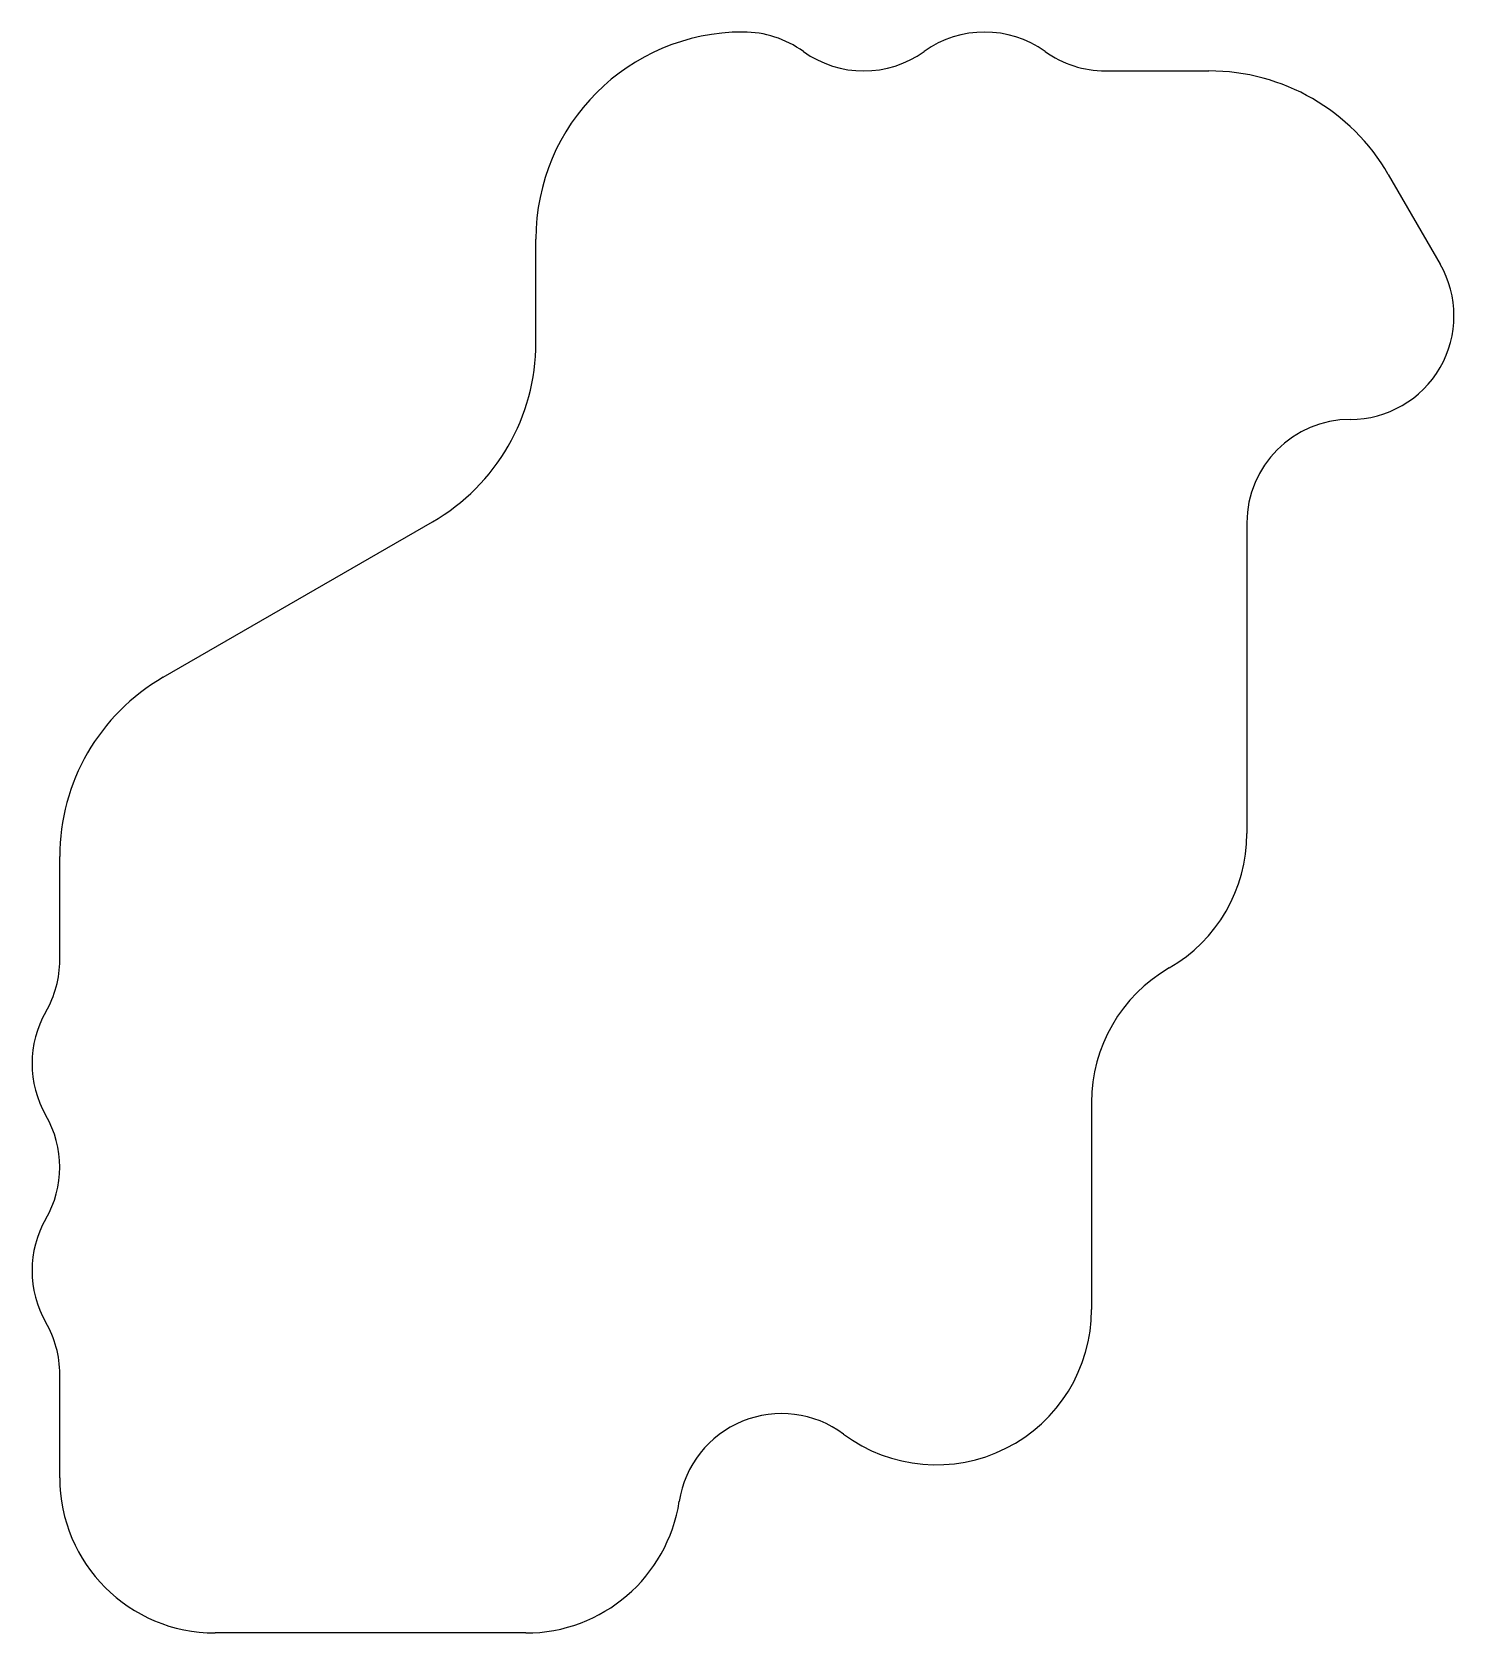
# Model space of a CAD drawing. Extents: x 5.75 to 11.15, y 1.25 to 7.34.
import ezdxf

# ---------------------------------------------------------------- set-up
doc = ezdxf.new("R2010")
doc.units = 0
doc.header["$LTSCALE"] = 0.5
doc.header["$MEASUREMENT"] = 0
doc.layers.add('MODELSKETCH_VISIBLE', color=7, linetype='CONTINUOUS')

msp = doc.modelspace()

# ---------------------------------------------------------------- linework, layer by layer
at = {"layer": 'MODELSKETCH_VISIBLE'}
for p, q in [((9.8272, 7.1882), (10.2209, 7.1882)), ((10.9028, 6.7945), (11.0997, 6.4535)), ((7.6618, 6.1549), (7.6618, 6.5486)), ((6.2453, 4.8825), (7.2681, 5.473)), ((10.365, 5.4693), (10.365, 4.2882)), ((5.8516, 3.8069), (5.8516, 4.2006)), ((9.7744, 3.2653), (9.7744, 2.4779)), ((5.8516, 1.8384), (5.8516, 2.2321)), ((7.6232, 1.2478), (6.4421, 1.2478))]:
    msp.add_line(p, q, dxfattribs=at)
for centre, radius, start, end in [((8.4492, 6.5486), 0.7874, 90, 180), ((8.4492, 6.9423), 0.3937, 54.31467, 90), ((9.3679, 6.9423), 0.3937, 54.31467, 125.68533), ((8.9086, 7.5819), 0.3937, 234.31467, 305.68533), ((9.8272, 7.5819), 0.3937, 234.31467, 270), ((10.2209, 6.4008), 0.7874, 30, 90), ((10.7587, 6.2567), 0.3937, 270, 30), ((6.8744, 6.1549), 0.7874, 300, 0), ((10.7587, 5.4693), 0.3937, 90, 180), ((6.639, 4.2006), 0.7874, 120, 180), ((9.7744, 4.2882), 0.5906, 300, 0), ((5.4579, 3.8069), 0.3937, 330, 0), ((10.365, 3.2653), 0.5906, 120, 180), ((6.1398, 3.4132), 0.3937, 150, 210), ((5.4579, 3.0195), 0.3937, 330, 30), ((6.1398, 2.6258), 0.3937, 150, 210), ((9.1839, 2.4779), 0.5906, 233.3235, 0), ((5.4579, 2.2321), 0.3937, 0, 30), ((8.596, 1.6885), 0.3937, 53.3235, 171.24356), ((6.4421, 1.8384), 0.5906, 180, 270), ((7.6232, 1.8384), 0.5906, 270, 351.24356)]:
    msp.add_arc(centre, radius, start, end, dxfattribs=at)

doc.saveas('drawing.dxf')
